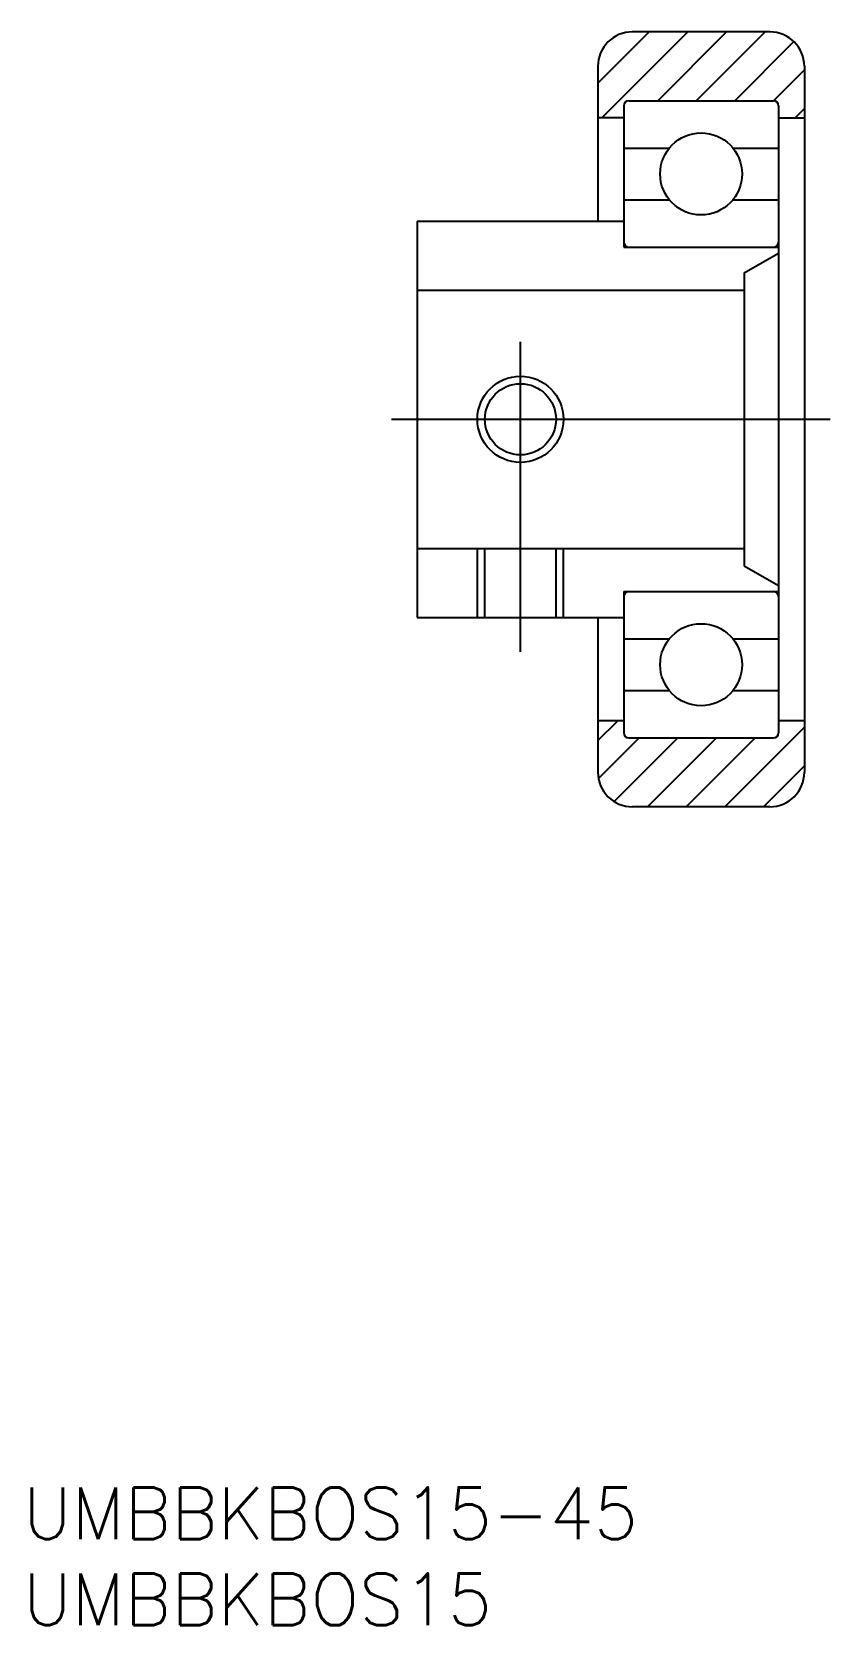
# Model space of a CAD drawing. Extents: x 0.5 to 46.9, y 0 to 92.5.
import ezdxf

# ---------------------------------------------------------------- set-up
doc = ezdxf.new("R2010")
doc.units = 0
doc.linetypes.add('CENTER', pattern=[50.8, 31.75, -6.35, 6.35, -6.35])
doc.layers.get('0').update_dxf_attribs({"linetype": 'CONTINUOUS'})
doc.layers.add('CENTER', color=1, linetype='CENTER')
doc.styles.get("Standard").update_dxf_attribs({"font": 'txt.shx', "height": 3, "bigfont": 'bigfont.shx'})

# ---------------------------------------------------------------- blocks, each defined once
blk = doc.blocks.new('*U1')
at = {"color": 7, "linetype": 'CONTINUOUS'}
blk.add_text('UMBBKBOS15-45', height=3, dxfattribs=at).set_placement((0, 5))
blk = doc.blocks.new('*U2')
at = {"color": 7, "linetype": 'CONTINUOUS'}
blk.add_text('UMBBKBOS15', height=3, dxfattribs=at).set_placement((0, 0))

msp = doc.modelspace()

# ---------------------------------------------------------------- linework, layer by layer
at = {"color": 3, "linetype": 'CONTINUOUS'}
for p, q in [((33.411173, 89.537774), (36.397422, 92.524022)), ((33.642486, 87.524022), (38.642486, 92.524022)), ((36.88755, 88.524022), (40.88755, 92.524022)), ((39.132614, 88.524022), (43.132614, 92.524022)), ((41.377678, 88.524022), (44.80854, 91.954885)), ((43.622527, 88.523808), (45.411173, 90.312454)), ((44.867806, 87.524022), (45.411173, 88.06739)), ((26.411173, 58.524022), (26.411173, 62.524022)), ((31.411173, 58.524022), (31.411173, 62.524022)), ((33.411173, 51.371686), (34.56351, 52.524022)), ((40.78883, 47.524022), (45.411173, 52.146366)), ((33.444576, 49.160024), (35.808574, 51.524022)), ((34.355159, 47.825543), (38.053638, 51.524022)), ((36.298702, 47.524022), (40.298702, 51.524022)), ((38.543766, 47.524022), (42.543766, 51.524022)), ((43.033894, 47.524022), (45.411173, 49.901301))]:
    msp.add_line(p, q, dxfattribs=at)
at = {"color": 7, "linetype": 'CONTINUOUS'}
for p, q in [((43.411173, 92.524022), (35.411173, 92.524022)), ((33.411173, 90.524022), (33.411173, 81.524022)), ((45.411173, 90.524022), (45.411173, 49.524022)), ((34.911173, 88.224022), (34.911173, 80.024022)), ((35.211173, 88.524022), (43.611173, 88.524022)), ((43.911173, 88.224022), (43.911173, 51.824022)), ((34.911173, 87.524022), (33.411173, 87.524022)), ((43.911173, 87.524022), (45.411173, 87.524022)), ((34.911173, 85.774016), (37.56173, 85.773992)), ((41.260643, 85.77396), (43.911173, 85.773937)), ((34.911173, 82.774022), (37.561754, 82.774022)), ((41.260593, 82.774022), (43.911173, 82.774022)), ((22.911173, 81.524022), (22.911173, 58.524022)), ((22.911173, 81.524022), (34.911173, 81.524022)), ((34.911173, 80.024022), (43.911173, 80.024022)), ((41.911173, 78.524022), (43.911173, 79.678723)), ((41.911173, 78.524022), (41.911173, 61.524022)), ((22.911173, 77.524022), (41.911173, 77.524022)), ((22.911173, 62.524022), (41.911173, 62.524022)), ((26.844173, 58.524022), (26.844173, 62.524022)), ((30.978173, 58.524022), (30.978173, 62.524022)), ((41.911173, 61.524022), (43.911173, 60.369322)), ((34.911173, 60.024022), (43.911173, 60.024022)), ((34.911173, 60.024022), (34.911173, 51.824022)), ((22.911173, 58.524022), (34.911173, 58.524022)), ((33.411173, 58.524022), (33.411173, 49.524022)), ((34.911173, 57.274022), (37.561754, 57.274022)), ((36.802392, 57.274022), (36.802392, 57.274122)), ((37.055513, 57.274022), (37.055613, 57.274022)), ((41.260593, 57.274022), (43.911173, 57.274022)), ((34.911173, 54.274029), (37.56173, 54.274052)), ((41.260643, 54.274085), (43.911173, 54.274108)), ((34.911173, 52.524022), (33.411173, 52.524022)), ((45.411173, 52.524022), (43.911173, 52.524022)), ((35.211173, 51.524022), (43.611173, 51.524022)), ((43.411173, 47.524022), (35.411173, 47.524022))]:
    msp.add_line(p, q, dxfattribs=at)
for centre, radius in [((39.411173, 84.274022), 2.38125), ((28.911173, 70.024022), 2.067), ((39.411173, 55.774022), 2.38125)]:
    msp.add_circle(centre, radius, dxfattribs=at)
at = {"color": 3, "linetype": 'CONTINUOUS'}
msp.add_circle((28.911173, 70.024022), 2.5, dxfattribs=at)
at = {"color": 7, "linetype": 'CONTINUOUS'}
for centre, radius, start, end in [((35.411173, 90.524022), 2, 90, 180), ((43.411173, 90.524022), 2, 0, 90), ((35.211173, 88.224022), 0.3, 90, 180), ((43.611173, 88.224022), 0.3, 0, 90), ((35.211173, 80.324022), 0.3, 180, 270), ((43.611173, 80.324022), 0.3, 270, 0), ((35.211173, 59.724022), 0.3, 90, 180), ((43.611173, 59.724022), 0.3, 0, 90), ((35.211173, 51.824022), 0.3, 180, 270), ((43.611173, 51.824022), 0.3, 270, 0), ((35.411173, 49.524022), 2, 180, 270), ((43.411173, 49.524022), 2, 270, 360)]:
    msp.add_arc(centre, radius, start, end, dxfattribs=at)
at = {"layer": 'CENTER', "color": 1, "linetype": 'CENTER'}
for p, q in [((28.911173, 56.524022), (28.911173, 74.524022)), ((21.411173, 70.024022), (46.911173, 70.024022))]:
    msp.add_line(p, q, dxfattribs=at)

# ---------------------------------------------------------------- block references
at = {"color": 7, "linetype": 'CONTINUOUS'}
for name in ['*U1', '*U2']:
    msp.add_blockref(name, (0, 0), dxfattribs=at)

doc.saveas('drawing.dxf')
